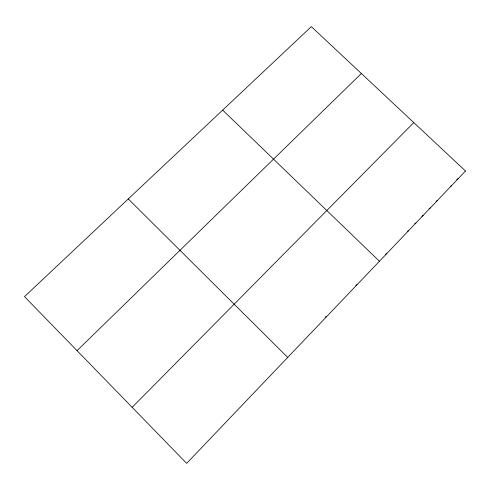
<?xml version="1.0" encoding="UTF-8"?>
<svg xmlns="http://www.w3.org/2000/svg" width="490" height="490" viewBox="0 0 490 490"><rect width="100%" height="100%" fill="white"/><g stroke="black" fill="none" stroke-linecap="round" stroke-linejoin="round"><path stroke-width="0.73" d="M132.171 407.331L413.781 122.586M77.046 350.65L361.375 73.5M456.692 179.616L458.53 178.323M450.273 186.537L451.529 185.667M436.161 201.304L437.411 200.471M429.013 208.771L430.293 207.932M421.902 216.225L423.146 215.429M414.681 223.765L415.955 222.962M407.496 231.292L408.727 230.539M385.483 254.255L386.818 253.514M355.752 285.309L357.057 284.714M325.262 317.005L326.652 316.589M222.656 110.115L379.438 261.25M128.282 198.946L287.71 357.418M465.5 171.022L186.666 463.356L24.5 296.628L311.34 26.644L465.5 171.022"/></g></svg>
